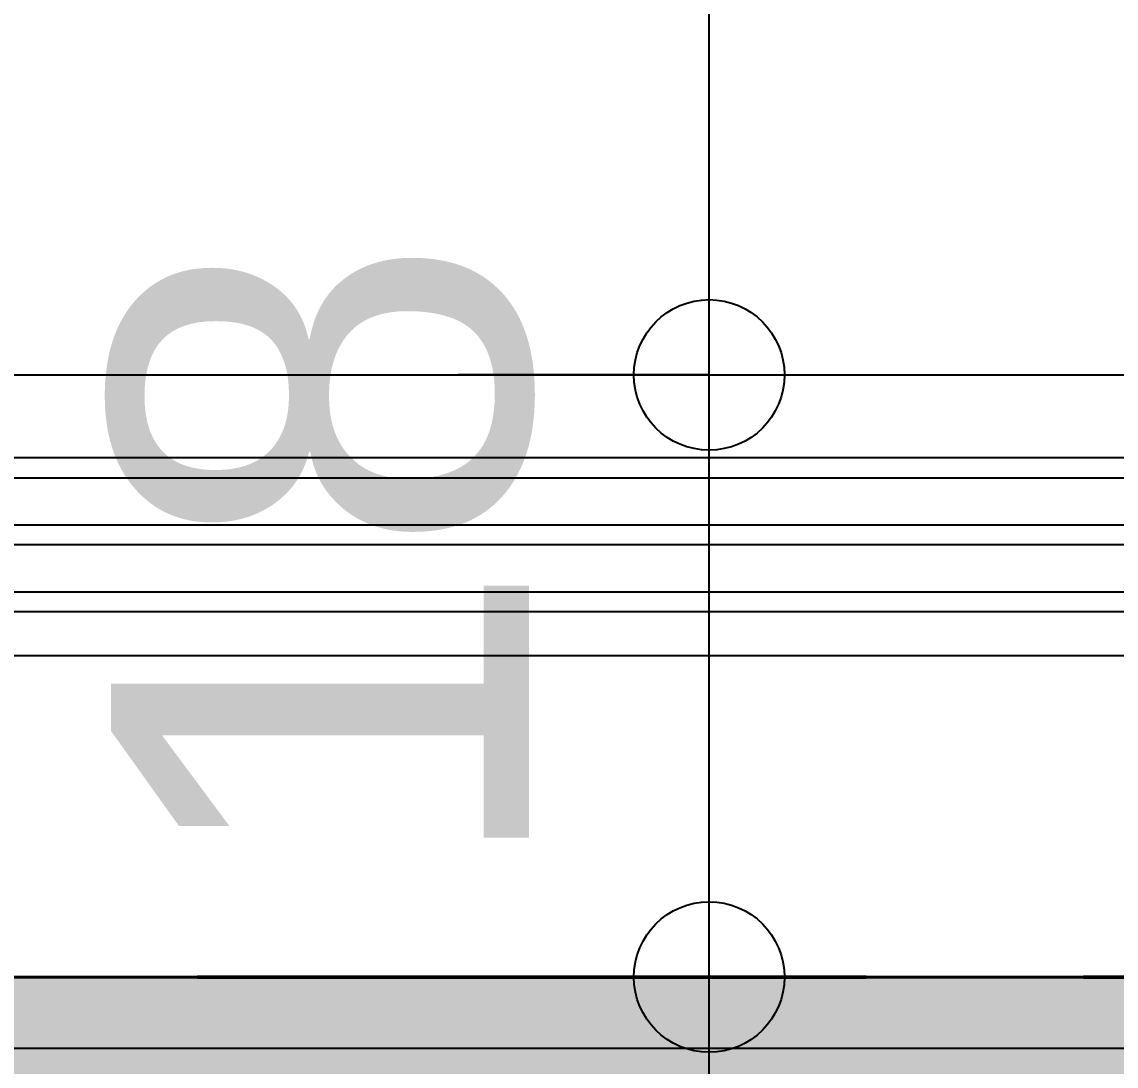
# Model space of a CAD drawing. Header units: centimetres. Extents: x 0.3 to 84.3, y 0.3 to 59.7.
# Drawn here: x 40.669 to 41.323, y 16.061 to 16.685 of the extents above; entities that cross this region are included whole.
import ezdxf

# ---------------------------------------------------------------- set-up
doc = ezdxf.new("R2010")
doc.units = ezdxf.units.CM
for name, pattern in [('AUSGEZOGEN', [0]), ('LINIE_23', [0.79, 0.4, -0.13, 0, -0.13, 0, -0.13]), ('PUNKT', [6.35, 0, -6.35]), ('RAND', [44.45, 12.7, -6.35, 12.7, -6.35, 0, -6.35]), ('VERDECKT', [9.525, 6.35, -3.175])]:
    doc.linetypes.add(name, pattern=pattern)
for name, color, linetype, lineweight in [('Bauachsen grob', 7, 'RAND', 25), ('Bodenplatte', 7, 'AUSGEZOGEN', 35), ('Decke', 7, 'AUSGEZOGEN', 35), ('Fenster', 7, 'AUSGEZOGEN', 35), ('Vorhangbrett', 7, 'AUSGEZOGEN', 25), ('Wand Beton bewehrt', 7, 'AUSGEZOGEN', 35), ('Werkplan- Ausfuehrungsmasse', 7, 'AUSGEZOGEN', 25)]:
    doc.layers.add(name, color=color, linetype=linetype, lineweight=lineweight)
doc.styles.add('ARIAL', font='ARIAL.TTF')

msp = doc.modelspace()

# ---------------------------------------------------------------- hatches: boundary and pattern name
at = {"layer": 'Bodenplatte', "linetype": 'AUSGEZOGEN', "lineweight": 25, "true_color": 0xe0ffe0}
msp.add_hatch(color=254, dxfattribs=at).paths.add_polyline_path([(31.66, 16.114), (31.66, 15.954), (62.72, 15.954), (62.72, 16.114)])

# ---------------------------------------------------------------- linework, layer by layer
at = {"layer": 'Bauachsen grob', "color": 32, "linetype": 'LINIE_23', "lineweight": 50, "true_color": 0xc36e14}
msp.add_line((21.964, 16.114), (72.416, 16.114), dxfattribs=at)
at = {"layer": 'Bodenplatte', "color": 92, "linetype": 'VERDECKT', "lineweight": 35, "true_color": 0x00c600}
msp.add_line((62.72, 16.114), (31.66, 16.114), dxfattribs=at)
at = {"layer": 'Decke', "color": 92, "linetype": 'RAND', "lineweight": 35, "true_color": 0x00c600}
msp.add_line((31.66, 16.114), (47.6, 16.114), dxfattribs=at)
at = {"layer": 'Fenster', "color": 7, "linetype": 'AUSGEZOGEN', "lineweight": 25}
for p, q in [((38.812, 16.474), (41.604, 16.474)), ((41.63, 16.4244), (38.786, 16.4244)), ((38.786, 16.4124), (41.63, 16.4124)), ((38.786, 16.3844), (41.63, 16.3844)), ((41.63, 16.3724), (38.786, 16.3724)), ((38.786, 16.3444), (41.63, 16.3444)), ((41.63, 16.3324), (38.786, 16.3324)), ((41.6004, 16.306), (38.8156, 16.306)), ((38.6856, 16.0714), (41.6004, 16.0714))]:
    msp.add_line(p, q, dxfattribs=at)
at = {"layer": 'Vorhangbrett', "color": 191, "linetype": 'PUNKT', "lineweight": 25, "true_color": 0xbe96ea}
msp.add_line((32.18, 16.634), (45.57, 16.634), dxfattribs=at)
at = {"layer": 'Wand Beton bewehrt', "color": 180, "linetype": 'PUNKT', "lineweight": 25}
for p, q in [((44.97, 16.254), (38.38, 16.254)), ((38.61, 16.114), (44.74, 16.114))]:
    msp.add_line(p, q, dxfattribs=at)
at = {"layer": 'Werkplan- Ausfuehrungsmasse', "color": 7, "linetype": 'AUSGEZOGEN', "lineweight": 25}
for p, q in [((41.08, 16.474), (40.93, 16.474)), ((41.08, 16.474), (41.23, 16.474)), ((41.08, 16.474), (41.28, 16.474)), ((41.08, 16.114), (41.08, 16.474)), ((41.08, 16.114), (40.93, 16.114)), ((41.08, 16.114), (41.23, 16.114)), ((41.08, 16.114), (41.28, 16.114)), ((41.08, 15.618), (41.08, 16.114))]:
    msp.add_line(p, q, dxfattribs=at)
msp.add_lwpolyline([(41.08, 16.474), (41.08, 18.80599), (41.08, 18.80599), (41.08, 28.294)], dxfattribs=at)
for centre in [(41.08, 16.474), (41.08, 16.114)]:
    msp.add_circle(centre, 0.045, dxfattribs=at)

# ---------------------------------------------------------------- texts
at = {"layer": 'Werkplan- Ausfuehrungsmasse', "color": 7, "linetype": 'AUSGEZOGEN', "lineweight": 50, "insert": (40.97574, 16.17076), "char_height": 0.25, "width": 0.125, "attachment_point": 7, "rotation": 90, "style": 'ARIAL'}
msp.add_mtext('18', dxfattribs=at)

doc.saveas('drawing.dxf')
